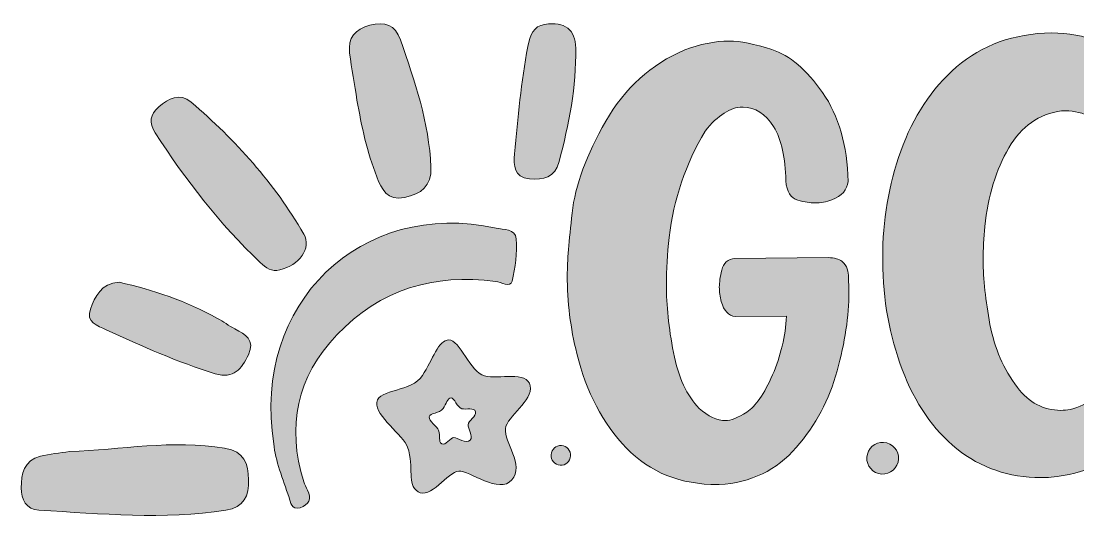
# Model space of a CAD drawing. Header units: inches. Extents: x 43 to 1037, y -884 to -197.
# Drawn here: x 42.8 to 539.8, y -431.5 to -197.2 of the extents above; entities that cross this region are included whole.
import ezdxf

# ---------------------------------------------------------------- set-up
doc = ezdxf.new("R2010")
doc.units = ezdxf.units.IN
doc.header["$MEASUREMENT"] = 0
doc.layers.add('Layer 1', color=7, linetype='Continuous')

# ---------------------------------------------------------------- blocks, each defined once
blk = doc.blocks.new('block 5')
at = {"layer": 'Layer 1', "true_color": 0xffffff}
h = blk.add_hatch(color=7, dxfattribs=at)
h.dxf.hatch_style = 2
edge = h.paths.add_edge_path()
edge.add_spline(control_points=[(522.44, -411.58), (507.26, -411.58), (494.08, -407.05), (482.89, -398.13), (471.71, -389.08), (463.19, -376.69), (457.2, -360.85), (451.21, -345.01), (448.14, -328.1), (448.01, -309.99), (448.01, -309.99), (448.01, -308.4), (448.01, -308.4), (448.01, -290.96), (450.81, -274.18), (456.53, -258.2), (462.26, -242.23), (470.91, -229.04), (482.76, -218.66), (494.61, -208.41), (509.52, -203.08), (527.49, -202.68), (543.21, -202.95), (556.25, -207.88), (566.77, -217.46), (577.16, -227.18), (584.88, -239.7), (590.07, -255.14), (595.26, -270.18), (597.79, -286.43), (597.79, -303.47), (597.79, -303.87), (597.79, -308.4), (597.79, -317.18), (597.79, -326.1), (595.13, -338.35), (589.94, -354.19), (584.74, -370.04), (576.89, -383.09), (566.37, -393.61), (555.85, -404.12), (542.81, -409.98), (527.23, -411.44), (525.63, -411.58), (524.03, -411.58), (522.44, -411.58)], knot_values=[0, 0, 0, 0, 1, 1, 1, 2, 2, 2, 3, 3, 3, 4, 4, 4, 5, 5, 5, 6, 6, 6, 7, 7, 7, 8, 8, 8, 9, 9, 9, 10, 10, 10, 11, 11, 11, 12, 12, 12, 13, 13, 13, 14, 14, 14, 15, 15, 15, 15], degree=3, periodic=1)
edge = h.paths.add_edge_path()
edge.add_spline(control_points=[(507.26, -256.74), (501.27, -266.99), (497.54, -279.24), (496.07, -293.62), (495.54, -298.94), (495.27, -304.27), (495.27, -309.46), (495.27, -318.38), (496.34, -328.36), (498.47, -339.68), (500.6, -350.87), (504.86, -360.72), (511.38, -369.24), (516.84, -376.43), (523.63, -380.02), (531.75, -380.02), (533.22, -380.02), (534.68, -379.89), (536.28, -379.62), (544.67, -377.63), (551.33, -371.63), (556.52, -361.52), (561.71, -351.4), (565.04, -339.42), (566.77, -325.44), (567.7, -318.65), (568.1, -311.86), (568.1, -305.2), (568.1, -298.28), (567.3, -289.62), (565.97, -279.5), (564.51, -269.38), (561.05, -260.06), (555.32, -251.41), (549.86, -243.29), (542.67, -239.3), (533.88, -239.3), (533.88, -239.3), (532.15, -239.3), (532.15, -239.3), (521.5, -240.76), (513.25, -246.49), (507.26, -256.74)], knot_values=[0, 0, 0, 0, 1, 1, 1, 2, 2, 2, 3, 3, 3, 4, 4, 4, 5, 5, 5, 6, 6, 6, 7, 7, 7, 8, 8, 8, 9, 9, 9, 10, 10, 10, 11, 11, 11, 12, 12, 12, 13, 13, 13, 14, 14, 14, 14], degree=3, periodic=1)
h = blk.add_hatch(color=7, dxfattribs=at)
h.dxf.hatch_style = 2
edge = h.paths.add_edge_path()
edge.add_spline(control_points=[(370.37, -414.91), (352.93, -414.91), (338.55, -409.18), (327.5, -397.73), (316.45, -386.28), (308.6, -371.5), (304.2, -353.39), (301.14, -341.41), (299.67, -329.16), (299.67, -316.52), (299.67, -310.13), (300.47, -300.41), (301.94, -287.36), (303.4, -274.31), (308.73, -259.93), (317.78, -244.22), (326.7, -228.65), (339.08, -217.46), (354.93, -210.67), (361.99, -208.01), (369.04, -206.54), (375.83, -206.54), (381.02, -206.54), (387.68, -207.88), (395.94, -210.54), (404.32, -213.2), (412.18, -219.99), (419.77, -230.78), (427.35, -241.69), (431.35, -255.54), (431.75, -272.45), (431.35, -276.44), (428.82, -279.37), (424.16, -281.1), (421.5, -282.17), (418.83, -282.57), (416.04, -282.57), (414.04, -282.57), (411.38, -282.17), (408.05, -281.24), (404.72, -280.3), (402.86, -277.37), (402.46, -272.18), (402.32, -261.4), (400.46, -253.01), (396.73, -246.75), (392.87, -240.63), (388.08, -237.57), (382.35, -237.57), (382.35, -237.57), (382.09, -237.57), (382.09, -237.57), (376.36, -237.57), (370.51, -241.29), (364.51, -248.88), (355.33, -264.19), (349.73, -280.84), (347.61, -298.81), (346.67, -306.53), (346.27, -313.99), (346.27, -321.04), (346.27, -330.63), (347.34, -341.15), (349.6, -352.86), (351.87, -364.45), (355.99, -373.23), (361.72, -379.09), (365.98, -382.82), (370.11, -384.82), (374.1, -384.82), (376.5, -384.82), (379.82, -383.49), (384.08, -380.82), (388.21, -378.16), (392.34, -372.3), (396.2, -363.38), (400.06, -354.46), (402.32, -345.27), (402.72, -335.82), (402.72, -335.82), (378.76, -335.96), (378.76, -335.96), (375.43, -335.56), (373.3, -333.29), (372.1, -328.9), (371.44, -326.63), (371.17, -324.37), (371.17, -322.11), (371.17, -319.98), (371.57, -317.31), (372.37, -314.12), (373.03, -310.79), (375.16, -309.06), (378.49, -308.66), (378.49, -308.66), (422.29, -308.26), (422.29, -308.26), (425.36, -308.4), (427.49, -308.93), (428.82, -309.99), (430.15, -311.06), (430.95, -312.26), (431.35, -313.59), (431.75, -315.05), (431.88, -316.25), (431.88, -317.31), (431.88, -317.31), (431.88, -317.85), (431.88, -317.85), (432.01, -320.11), (432.15, -322.24), (432.15, -324.51), (432.15, -335.69), (430.28, -348.07), (426.56, -361.52), (422.96, -374.97), (416.57, -386.95), (407.38, -397.46), (398.2, -408.12), (386.08, -413.97), (371.17, -414.91), (371.17, -414.91), (370.37, -414.91), (370.37, -414.91)], knot_values=[0, 0, 0, 0, 1, 1, 1, 2, 2, 2, 3, 3, 3, 4, 4, 4, 5, 5, 5, 6, 6, 6, 7, 7, 7, 8, 8, 8, 9, 9, 9, 10, 10, 10, 11, 11, 11, 12, 12, 12, 13, 13, 13, 14, 14, 14, 15, 15, 15, 16, 16, 16, 17, 17, 17, 18, 18, 18, 19, 19, 19, 20, 20, 20, 21, 21, 21, 22, 22, 22, 23, 23, 23, 24, 24, 24, 25, 25, 25, 26, 26, 26, 27, 27, 27, 28, 28, 28, 29, 29, 29, 30, 30, 30, 31, 31, 31, 32, 32, 32, 33, 33, 33, 34, 34, 34, 35, 35, 35, 36, 36, 36, 37, 37, 37, 38, 38, 38, 39, 39, 39, 40, 40, 40, 41, 41, 41, 41], degree=3, periodic=1)
at = {"layer": 'Layer 1', "lineweight": 0}
for points, knots in [([(522.44, -411.58), (507.26, -411.58), (494.08, -407.05), (482.89, -398.13), (471.71, -389.08), (463.19, -376.69), (457.2, -360.85), (451.21, -345.01), (448.14, -328.1), (448.01, -309.99), (448.01, -309.99), (448.01, -308.4), (448.01, -308.4), (448.01, -290.96), (450.81, -274.18), (456.53, -258.2), (462.26, -242.23), (470.91, -229.04), (482.76, -218.66), (494.61, -208.41), (509.52, -203.08), (527.49, -202.68), (543.21, -202.95), (556.25, -207.88), (566.77, -217.46), (577.16, -227.18), (584.88, -239.7), (590.07, -255.14), (595.26, -270.18), (597.79, -286.43), (597.79, -303.47), (597.79, -303.87), (597.79, -308.4), (597.79, -317.18), (597.79, -326.1), (595.13, -338.35), (589.94, -354.19), (584.74, -370.04), (576.89, -383.09), (566.37, -393.61), (555.85, -404.12), (542.81, -409.98), (527.23, -411.44), (525.63, -411.58), (524.03, -411.58), (522.44, -411.58)], [0, 0, 0, 0, 1, 1, 1, 2, 2, 2, 3, 3, 3, 4, 4, 4, 5, 5, 5, 6, 6, 6, 7, 7, 7, 8, 8, 8, 9, 9, 9, 10, 10, 10, 11, 11, 11, 12, 12, 12, 13, 13, 13, 14, 14, 14, 15, 15, 15, 15]), ([(370.37, -414.91), (352.93, -414.91), (338.55, -409.18), (327.5, -397.73), (316.45, -386.28), (308.6, -371.5), (304.2, -353.39), (301.14, -341.41), (299.67, -329.16), (299.67, -316.52), (299.67, -310.13), (300.47, -300.41), (301.94, -287.36), (303.4, -274.31), (308.73, -259.93), (317.78, -244.22), (326.7, -228.65), (339.08, -217.46), (354.93, -210.67), (361.99, -208.01), (369.04, -206.54), (375.83, -206.54), (381.02, -206.54), (387.68, -207.88), (395.94, -210.54), (404.32, -213.2), (412.18, -219.99), (419.77, -230.78), (427.35, -241.69), (431.35, -255.54), (431.75, -272.45), (431.35, -276.44), (428.82, -279.37), (424.16, -281.1), (421.5, -282.17), (418.83, -282.57), (416.04, -282.57), (414.04, -282.57), (411.38, -282.17), (408.05, -281.24), (404.72, -280.3), (402.86, -277.37), (402.46, -272.18), (402.32, -261.4), (400.46, -253.01), (396.73, -246.75), (392.87, -240.63), (388.08, -237.57), (382.35, -237.57), (382.35, -237.57), (382.09, -237.57), (382.09, -237.57), (376.36, -237.57), (370.51, -241.29), (364.51, -248.88), (355.33, -264.19), (349.73, -280.84), (347.61, -298.81), (346.67, -306.53), (346.27, -313.99), (346.27, -321.04), (346.27, -330.63), (347.34, -341.15), (349.6, -352.86), (351.87, -364.45), (355.99, -373.23), (361.72, -379.09), (365.98, -382.82), (370.11, -384.82), (374.1, -384.82), (376.5, -384.82), (379.82, -383.49), (384.08, -380.82), (388.21, -378.16), (392.34, -372.3), (396.2, -363.38), (400.06, -354.46), (402.32, -345.27), (402.72, -335.82), (402.72, -335.82), (378.76, -335.96), (378.76, -335.96), (375.43, -335.56), (373.3, -333.29), (372.1, -328.9), (371.44, -326.63), (371.17, -324.37), (371.17, -322.11), (371.17, -319.98), (371.57, -317.31), (372.37, -314.12), (373.03, -310.79), (375.16, -309.06), (378.49, -308.66), (378.49, -308.66), (422.29, -308.26), (422.29, -308.26), (425.36, -308.4), (427.49, -308.93), (428.82, -309.99), (430.15, -311.06), (430.95, -312.26), (431.35, -313.59), (431.75, -315.05), (431.88, -316.25), (431.88, -317.31), (431.88, -317.31), (431.88, -317.85), (431.88, -317.85), (432.01, -320.11), (432.15, -322.24), (432.15, -324.51), (432.15, -335.69), (430.28, -348.07), (426.56, -361.52), (422.96, -374.97), (416.57, -386.95), (407.38, -397.46), (398.2, -408.12), (386.08, -413.97), (371.17, -414.91), (371.17, -414.91), (370.37, -414.91), (370.37, -414.91)], [0, 0, 0, 0, 1, 1, 1, 2, 2, 2, 3, 3, 3, 4, 4, 4, 5, 5, 5, 6, 6, 6, 7, 7, 7, 8, 8, 8, 9, 9, 9, 10, 10, 10, 11, 11, 11, 12, 12, 12, 13, 13, 13, 14, 14, 14, 15, 15, 15, 16, 16, 16, 17, 17, 17, 18, 18, 18, 19, 19, 19, 20, 20, 20, 21, 21, 21, 22, 22, 22, 23, 23, 23, 24, 24, 24, 25, 25, 25, 26, 26, 26, 27, 27, 27, 28, 28, 28, 29, 29, 29, 30, 30, 30, 31, 31, 31, 32, 32, 32, 33, 33, 33, 34, 34, 34, 35, 35, 35, 36, 36, 36, 37, 37, 37, 38, 38, 38, 39, 39, 39, 40, 40, 40, 41, 41, 41, 41]), ([(507.26, -256.74), (501.27, -266.99), (497.54, -279.24), (496.07, -293.62), (495.54, -298.94), (495.27, -304.27), (495.27, -309.46), (495.27, -318.38), (496.34, -328.36), (498.47, -339.68), (500.6, -350.87), (504.86, -360.72), (511.38, -369.24), (516.84, -376.43), (523.63, -380.02), (531.75, -380.02), (533.22, -380.02), (534.68, -379.89), (536.28, -379.62), (544.67, -377.63), (551.33, -371.63), (556.52, -361.52), (561.71, -351.4), (565.04, -339.42), (566.77, -325.44), (567.7, -318.65), (568.1, -311.86), (568.1, -305.2), (568.1, -298.28), (567.3, -289.62), (565.97, -279.5), (564.51, -269.38), (561.05, -260.06), (555.32, -251.41), (549.86, -243.29), (542.67, -239.3), (533.88, -239.3), (533.88, -239.3), (532.15, -239.3), (532.15, -239.3), (521.5, -240.76), (513.25, -246.49), (507.26, -256.74)], [0, 0, 0, 0, 1, 1, 1, 2, 2, 2, 3, 3, 3, 4, 4, 4, 5, 5, 5, 6, 6, 6, 7, 7, 7, 8, 8, 8, 9, 9, 9, 10, 10, 10, 11, 11, 11, 12, 12, 12, 13, 13, 13, 14, 14, 14, 14])]:
    blk.add_open_spline(points, degree=3, knots=knots, dxfattribs=at)
blk = doc.blocks.new('block 8')
at = {"layer": 'Layer 1', "true_color": 0xffffff}
h = blk.add_hatch(color=7, dxfattribs=at)
h.dxf.hatch_style = 2
edge = h.paths.add_edge_path()
edge.add_spline(control_points=[(161.66, -395.69), (151.08, -329.9), (202.76, -280.55), (266.15, -294.42), (269.65, -295.19), (275.34, -294.67), (275.65, -299.5), (276.06, -306.11), (275.37, -313.02), (273.69, -319.41), (272.89, -322.44), (268.57, -319.82), (266, -319.47), (236.93, -315.58), (211.69, -323.19), (191.29, -344.58), (172.43, -364.35), (167.55, -387.56), (175.8, -413.57), (176.23, -414.92), (176.85, -416.21), (177.49, -417.48), (179.59, -421.63), (178.03, -424.41), (174, -425.76), (169.81, -427.15), (169.54, -422.98), (168.83, -420.91), (165.83, -412.2), (162.33, -403.58), (161.66, -395.69)], knot_values=[0, 0, 0, 0, 1, 1, 1, 2, 2, 2, 3, 3, 3, 4, 4, 4, 5, 5, 5, 6, 6, 6, 7, 7, 7, 8, 8, 8, 9, 9, 9, 10, 10, 10, 10], degree=3, periodic=1)
at = {"layer": 'Layer 1', "lineweight": 0}
blk.add_open_spline([(161.66, -395.69), (151.08, -329.9), (202.76, -280.55), (266.15, -294.42), (269.65, -295.19), (275.34, -294.67), (275.65, -299.5), (276.06, -306.11), (275.37, -313.02), (273.69, -319.41), (272.89, -322.44), (268.57, -319.82), (266, -319.47), (236.93, -315.58), (211.69, -323.19), (191.29, -344.58), (172.43, -364.35), (167.55, -387.56), (175.8, -413.57), (176.23, -414.92), (176.85, -416.21), (177.49, -417.48), (179.59, -421.63), (178.03, -424.41), (174, -425.76), (169.81, -427.15), (169.54, -422.98), (168.83, -420.91), (165.83, -412.2), (162.33, -403.58), (161.66, -395.69)], degree=3, knots=[0, 0, 0, 0, 1, 1, 1, 2, 2, 2, 3, 3, 3, 4, 4, 4, 5, 5, 5, 6, 6, 6, 7, 7, 7, 8, 8, 8, 9, 9, 9, 10, 10, 10, 10], dxfattribs=at)
blk = doc.blocks.new('block 9')
at = {"layer": 'Layer 1', "true_color": 0xffffff}
h = blk.add_hatch(color=7, dxfattribs=at)
h.dxf.hatch_style = 2
edge = h.paths.add_edge_path()
edge.add_spline(control_points=[(65.49, -399.38), (89.76, -398.49), (113.96, -393.78), (138.46, -397.79), (148.05, -399.36), (149.49, -405.07), (149.72, -412.66), (149.95, -420.2), (147.72, -425.62), (139.11, -426.95), (109.79, -431.47), (80.5, -428.59), (51.21, -426.96), (45.11, -426.63), (42.89, -421.92), (42.85, -416.5), (42.81, -409.86), (44.06, -403.49), (51.87, -401.6), (56.33, -400.53), (60.95, -400.1), (65.49, -399.38)], knot_values=[0, 0, 0, 0, 1, 1, 1, 2, 2, 2, 3, 3, 3, 4, 4, 4, 5, 5, 5, 6, 6, 6, 7, 7, 7, 7], degree=3, periodic=1)
at = {"layer": 'Layer 1', "lineweight": 0}
blk.add_open_spline([(65.49, -399.38), (89.76, -398.49), (113.96, -393.78), (138.46, -397.79), (148.05, -399.36), (149.49, -405.07), (149.72, -412.66), (149.95, -420.2), (147.72, -425.62), (139.11, -426.95), (109.79, -431.47), (80.5, -428.59), (51.21, -426.96), (45.11, -426.63), (42.89, -421.92), (42.85, -416.5), (42.81, -409.86), (44.06, -403.49), (51.87, -401.6), (56.33, -400.53), (60.95, -400.1), (65.49, -399.38)], degree=3, knots=[0, 0, 0, 0, 1, 1, 1, 2, 2, 2, 3, 3, 3, 4, 4, 4, 5, 5, 5, 6, 6, 6, 7, 7, 7, 7], dxfattribs=at)
blk = doc.blocks.new('block 10')
at = {"layer": 'Layer 1', "true_color": 0xffffff}
h = blk.add_hatch(color=7, dxfattribs=at)
h.dxf.hatch_style = 2
edge = h.paths.add_edge_path()
edge.add_spline(control_points=[(164.45, -313.94), (160.72, -315.27), (157.88, -312.97), (155.28, -310.53), (136.07, -292.45), (120.14, -271.71), (105.84, -249.63), (102.72, -244.82), (103.48, -241.01), (107.55, -237.5), (112.14, -233.55), (117.35, -230.59), (122.79, -235.24), (143.67, -253.09), (161.9, -273.33), (175.74, -297.18), (179.53, -303.71), (173.54, -312.17), (164.45, -313.94)], knot_values=[0, 0, 0, 0, 1, 1, 1, 2, 2, 2, 3, 3, 3, 4, 4, 4, 5, 5, 5, 6, 6, 6, 6], degree=3, periodic=1)
at = {"layer": 'Layer 1', "lineweight": 0}
blk.add_open_spline([(164.45, -313.94), (160.72, -315.27), (157.88, -312.97), (155.28, -310.53), (136.07, -292.45), (120.14, -271.71), (105.84, -249.63), (102.72, -244.82), (103.48, -241.01), (107.55, -237.5), (112.14, -233.55), (117.35, -230.59), (122.79, -235.24), (143.67, -253.09), (161.9, -273.33), (175.74, -297.18), (179.53, -303.71), (173.54, -312.17), (164.45, -313.94)], degree=3, knots=[0, 0, 0, 0, 1, 1, 1, 2, 2, 2, 3, 3, 3, 4, 4, 4, 5, 5, 5, 6, 6, 6, 6], dxfattribs=at)
blk = doc.blocks.new('block 11')
at = {"layer": 'Layer 1', "true_color": 0xffffff}
h = blk.add_hatch(color=7, dxfattribs=at)
h.dxf.hatch_style = 2
edge = h.paths.add_edge_path()
edge.add_spline(control_points=[(200.75, -234.28), (199.59, -226.91), (198.24, -219.57), (197.32, -212.17), (196.42, -205.03), (199.87, -201), (206.85, -199.11), (213.9, -197.2), (218.69, -198.89), (221.16, -205.95), (227.95, -225.39), (234.64, -244.84), (235.55, -265.73), (235.95, -274.72), (230.9, -278.37), (223.09, -280.03), (214.98, -281.76), (212.31, -275.97), (210.09, -270.35), (205.48, -258.74), (202.95, -246.55), (200.75, -234.28)], knot_values=[0, 0, 0, 0, 1, 1, 1, 2, 2, 2, 3, 3, 3, 4, 4, 4, 5, 5, 5, 6, 6, 6, 7, 7, 7, 7], degree=3, periodic=1)
at = {"layer": 'Layer 1', "lineweight": 0}
blk.add_open_spline([(200.75, -234.28), (199.59, -226.91), (198.24, -219.57), (197.32, -212.17), (196.42, -205.03), (199.87, -201), (206.85, -199.11), (213.9, -197.2), (218.69, -198.89), (221.16, -205.95), (227.95, -225.39), (234.64, -244.84), (235.55, -265.73), (235.95, -274.72), (230.9, -278.37), (223.09, -280.03), (214.98, -281.76), (212.31, -275.97), (210.09, -270.35), (205.48, -258.74), (202.95, -246.55), (200.75, -234.28)], degree=3, knots=[0, 0, 0, 0, 1, 1, 1, 2, 2, 2, 3, 3, 3, 4, 4, 4, 5, 5, 5, 6, 6, 6, 7, 7, 7, 7], dxfattribs=at)
blk = doc.blocks.new('block 12')
at = {"layer": 'Layer 1', "true_color": 0xffffff}
h = blk.add_hatch(color=7, dxfattribs=at)
h.dxf.hatch_style = 2
edge = h.paths.add_edge_path()
edge.add_spline(control_points=[(88.94, -319.88), (104.66, -323.31), (120.4, -328.62), (135.09, -336.81), (137.88, -338.36), (140.49, -340.26), (143.31, -341.76), (148.23, -344.39), (153.05, -346.89), (149.68, -353.89), (146.53, -360.46), (142.82, -365.49), (134.14, -362.82), (116.43, -357.37), (99.56, -349.88), (82.79, -342.14), (78.78, -340.28), (73.12, -338.7), (75.42, -332.47), (77.61, -326.55), (80.27, -320.35), (88.94, -319.88)], knot_values=[0, 0, 0, 0, 1, 1, 1, 2, 2, 2, 3, 3, 3, 4, 4, 4, 5, 5, 5, 6, 6, 6, 7, 7, 7, 7], degree=3, periodic=1)
at = {"layer": 'Layer 1', "lineweight": 0}
blk.add_open_spline([(88.94, -319.88), (104.66, -323.31), (120.4, -328.62), (135.09, -336.81), (137.88, -338.36), (140.49, -340.26), (143.31, -341.76), (148.23, -344.39), (153.05, -346.89), (149.68, -353.89), (146.53, -360.46), (142.82, -365.49), (134.14, -362.82), (116.43, -357.37), (99.56, -349.88), (82.79, -342.14), (78.78, -340.28), (73.12, -338.7), (75.42, -332.47), (77.61, -326.55), (80.27, -320.35), (88.94, -319.88)], degree=3, knots=[0, 0, 0, 0, 1, 1, 1, 2, 2, 2, 3, 3, 3, 4, 4, 4, 5, 5, 5, 6, 6, 6, 7, 7, 7, 7], dxfattribs=at)
blk = doc.blocks.new('block 13')
at = {"layer": 'Layer 1', "true_color": 0xffffff}
h = blk.add_hatch(color=7, dxfattribs=at)
h.dxf.hatch_style = 2
edge = h.paths.add_edge_path()
edge.add_spline(control_points=[(289.02, -198.75), (298.61, -197.19), (303.46, -201.09), (303.63, -209.87), (303.99, -228.06), (300.4, -245.69), (295.87, -263.18), (293.91, -270.74), (288.41, -271.88), (281.92, -271.26), (274.39, -270.53), (274.42, -265.02), (274.91, -259.48), (276.41, -242.59), (277.97, -225.71), (281.14, -209.02), (282.13, -203.81), (283.8, -199.4), (289.02, -198.75)], knot_values=[0, 0, 0, 0, 1, 1, 1, 2, 2, 2, 3, 3, 3, 4, 4, 4, 5, 5, 5, 6, 6, 6, 6], degree=3, periodic=1)
at = {"layer": 'Layer 1', "lineweight": 0}
blk.add_open_spline([(289.02, -198.75), (298.61, -197.19), (303.46, -201.09), (303.63, -209.87), (303.99, -228.06), (300.4, -245.69), (295.87, -263.18), (293.91, -270.74), (288.41, -271.88), (281.92, -271.26), (274.39, -270.53), (274.42, -265.02), (274.91, -259.48), (276.41, -242.59), (277.97, -225.71), (281.14, -209.02), (282.13, -203.81), (283.8, -199.4), (289.02, -198.75)], degree=3, knots=[0, 0, 0, 0, 1, 1, 1, 2, 2, 2, 3, 3, 3, 4, 4, 4, 5, 5, 5, 6, 6, 6, 6], dxfattribs=at)
blk = doc.blocks.new('block 7')
at = {"layer": 'Layer 1'}
for name in ['block 11', 'block 13', 'block 10', 'block 8', 'block 12', 'block 9']:
    blk.add_blockref(name, (0, 0), dxfattribs=at)
blk = doc.blocks.new('block 14')
at = {"layer": 'Layer 1', "true_color": 0xffffff}
h = blk.add_hatch(color=7, dxfattribs=at)
h.dxf.hatch_style = 2
edge = h.paths.add_edge_path()
edge.add_spline(control_points=[(244.02, -346.91), (239.01, -347.07), (236.46, -355.97), (231.54, -363.71), (226.63, -371.45), (211.01, -369.8), (210.12, -376.29), (209.22, -382.78), (222.7, -391.81), (224.53, -397.26), (227.9, -407.3), (223.91, -414.46), (229.48, -418.29), (235.05, -422.12), (243.52, -408.94), (248.61, -408.58), (253.7, -408.22), (267.63, -419.57), (273.62, -412.72), (279.6, -405.88), (269.82, -394.74), (270.56, -388.66), (271.29, -382.58), (283.67, -375.65), (282.23, -368.49), (280.8, -361.33), (267.38, -365.5), (260.72, -363.83), (254.07, -362.17), (249.03, -346.76), (244.02, -346.91)], knot_values=[0, 0, 0, 0, 1, 1, 1, 2, 2, 2, 3, 3, 3, 4, 4, 4, 5, 5, 5, 6, 6, 6, 7, 7, 7, 8, 8, 8, 9, 9, 9, 10, 10, 10, 10], degree=3, periodic=1)
edge = h.paths.add_edge_path()
edge.add_spline(control_points=[(256.52, -380.67), (256.96, -382.84), (253.22, -384.93), (253, -386.76), (252.78, -388.6), (255.73, -391.96), (253.93, -394.02), (252.12, -396.09), (247.91, -392.66), (246.38, -392.77), (244.84, -392.88), (242.29, -396.86), (240.61, -395.7), (238.92, -394.55), (240.13, -392.39), (239.11, -389.36), (238.56, -387.71), (234.49, -384.99), (234.76, -383.03), (235.03, -381.07), (239.74, -381.57), (241.23, -379.23), (242.71, -376.9), (243.48, -374.21), (244.99, -374.16), (246.5, -374.12), (248.03, -378.77), (250.03, -379.27), (252.04, -379.77), (256.09, -378.51), (256.52, -380.67)], knot_values=[0, 0, 0, 0, 1, 1, 1, 2, 2, 2, 3, 3, 3, 4, 4, 4, 5, 5, 5, 6, 6, 6, 7, 7, 7, 8, 8, 8, 9, 9, 9, 10, 10, 10, 10], degree=3, periodic=1)
at = {"layer": 'Layer 1', "lineweight": 0}
for points in [[(244.02, -346.91), (239.01, -347.07), (236.46, -355.97), (231.54, -363.71), (226.63, -371.45), (211.01, -369.8), (210.12, -376.29), (209.22, -382.78), (222.7, -391.81), (224.53, -397.26), (227.9, -407.3), (223.91, -414.46), (229.48, -418.29), (235.05, -422.12), (243.52, -408.94), (248.61, -408.58), (253.7, -408.22), (267.63, -419.57), (273.62, -412.72), (279.6, -405.88), (269.82, -394.74), (270.56, -388.66), (271.29, -382.58), (283.67, -375.65), (282.23, -368.49), (280.8, -361.33), (267.38, -365.5), (260.72, -363.83), (254.07, -362.17), (249.03, -346.76), (244.02, -346.91)], [(256.52, -380.67), (256.96, -382.84), (253.22, -384.93), (253, -386.76), (252.78, -388.6), (255.73, -391.96), (253.93, -394.02), (252.12, -396.09), (247.91, -392.66), (246.38, -392.77), (244.84, -392.88), (242.29, -396.86), (240.61, -395.7), (238.92, -394.55), (240.13, -392.39), (239.11, -389.36), (238.56, -387.71), (234.49, -384.99), (234.76, -383.03), (235.03, -381.07), (239.74, -381.57), (241.23, -379.23), (242.71, -376.9), (243.48, -374.21), (244.99, -374.16), (246.5, -374.12), (248.03, -378.77), (250.03, -379.27), (252.04, -379.77), (256.09, -378.51), (256.52, -380.67)]]:
    blk.add_open_spline(points, degree=3, knots=[0, 0, 0, 0, 1, 1, 1, 2, 2, 2, 3, 3, 3, 4, 4, 4, 5, 5, 5, 6, 6, 6, 7, 7, 7, 8, 8, 8, 9, 9, 9, 10, 10, 10, 10], dxfattribs=at)
blk = doc.blocks.new('block 6')
at = {"layer": 'Layer 1'}
for name in ['block 7', 'block 14']:
    blk.add_blockref(name, (0, 0), dxfattribs=at)
blk = doc.blocks.new('block 4')
at = {"layer": 'Layer 1'}
for name in ['block 6', 'block 5']:
    blk.add_blockref(name, (0, 0), dxfattribs=at)

msp = doc.modelspace()

# ---------------------------------------------------------------- hatches: boundary and pattern name
at = {"layer": 'Layer 1', "true_color": 0xffffff}
h = msp.add_hatch(color=7, dxfattribs=at)
h.dxf.hatch_style = 2
edge = h.paths.add_edge_path()
edge.add_spline(control_points=[(297.83, -396.73), (300.29, -397.39), (301.75, -399.92), (301.09, -402.39), (300.43, -404.85), (297.9, -406.32), (295.44, -405.66), (292.97, -405), (291.51, -402.46), (292.17, -400), (292.83, -397.53), (295.36, -396.07), (297.83, -396.73)], knot_values=[0, 0, 0, 0, 1, 1, 1, 2, 2, 2, 3, 3, 3, 4, 4, 4, 4], degree=3, periodic=1)
h = msp.add_hatch(color=7, dxfattribs=at)
h.dxf.hatch_style = 2
edge = h.paths.add_edge_path()
edge.add_spline(control_points=[(449.94, -395.32), (453.91, -396.38), (456.27, -400.47), (455.21, -404.44), (454.14, -408.42), (450.06, -410.78), (446.08, -409.71), (442.11, -408.65), (439.75, -404.56), (440.81, -400.59), (441.88, -396.61), (445.96, -394.25), (449.94, -395.32)], knot_values=[0, 0, 0, 0, 1, 1, 1, 2, 2, 2, 3, 3, 3, 4, 4, 4, 4], degree=3, periodic=1)

# ---------------------------------------------------------------- linework, layer by layer
at = {"layer": 'Layer 1', "lineweight": 0}
for points in [[(297.83, -396.73), (300.29, -397.39), (301.75, -399.92), (301.09, -402.39), (300.43, -404.85), (297.9, -406.32), (295.44, -405.66), (292.97, -405), (291.51, -402.46), (292.17, -400), (292.83, -397.53), (295.36, -396.07), (297.83, -396.73)], [(449.94, -395.32), (453.91, -396.38), (456.27, -400.47), (455.21, -404.44), (454.14, -408.42), (450.06, -410.78), (446.08, -409.71), (442.11, -408.65), (439.75, -404.56), (440.81, -400.59), (441.88, -396.61), (445.96, -394.25), (449.94, -395.32)]]:
    msp.add_open_spline(points, degree=3, knots=[0, 0, 0, 0, 1, 1, 1, 2, 2, 2, 3, 3, 3, 4, 4, 4, 4], dxfattribs=at)

# ---------------------------------------------------------------- block references
at = {"layer": 'Layer 1'}
msp.add_blockref('block 4', (0, 0), dxfattribs=at)

doc.saveas('drawing.dxf')
